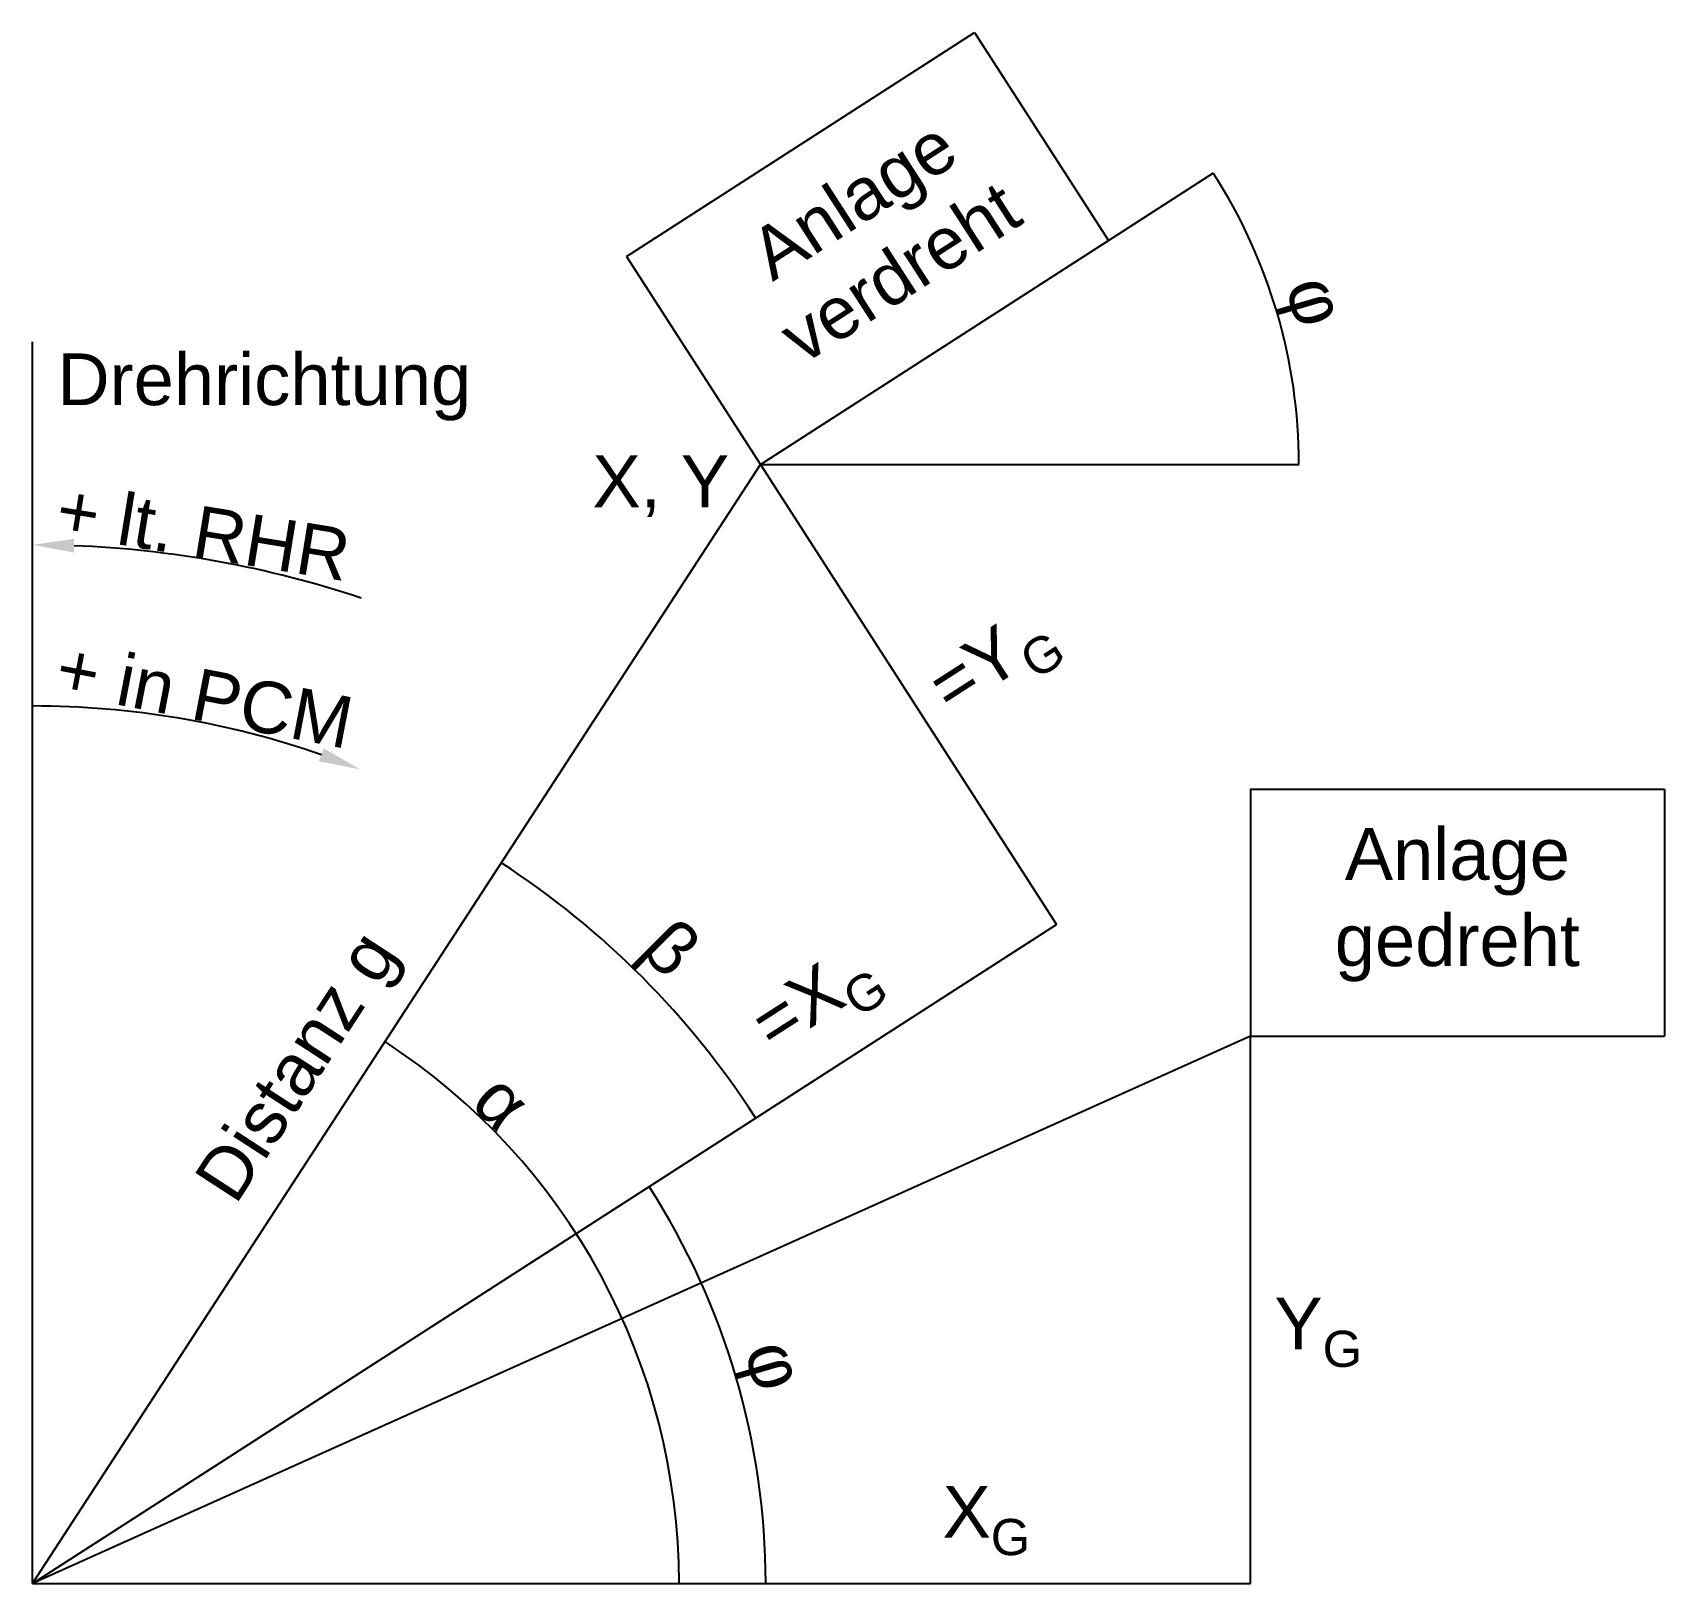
# Model space of a CAD drawing. Header units: millimetres. Extents: x 0 to 7884, y 0 to 7495.
import ezdxf

# ---------------------------------------------------------------- set-up
doc = ezdxf.new("R2010")
doc.units = ezdxf.units.MM
doc.styles.get("Standard").update_dxf_attribs({"font": 'arial.ttf'})
doc.dimstyles.new('ISO-25', dxfattribs={"dimtxt": 2.5, "dimasz": 2.5, "dimexe": 1.25, "dimexo": 0.625, "dimtad": 1, "dimtxsty": 'Standard', "dimcen": 2.5, "dimadec": 0, "dimazin": 0, "dimtfac": 1, "dimtmove": 0, "dimatfit": 3, "dimfxl": 1, "dimarcsym": 0})

# ---------------------------------------------------------------- blocks, each defined once
blk = doc.blocks.new('*D1')
at = {"color": 0, "lineweight": -2, "transparency": 16777216}
blk.add_arc((0, 0), 4154.2, 32.80448, 56.93569, dxfattribs=at)
at = {"color": 0, "transparency": 16777216}
for points in [[(2266.7, 3481.8), (2266.2, 3481.1), (2264.4, 3482.8)], [(3491.4, 2250.4), (3492.1, 2250.9), (3493.1, 2248.5)]]:
    blk.add_solid(points, dxfattribs=at)
at = {"layer": 'Defpoints', "color": 0, "transparency": 16777216}
for p in [(3516, 5408), (4947.2, 3184.6), (3143, 2716.5), (0, 0), (0, 0)]:
    blk.add_point(p, dxfattribs=at)
at = {"color": 0, "transparency": 16777216, "insert": (3059.3, 3045.4), "char_height": 250, "attachment_point": 5, "rotation": 314.87009}
blk.add_mtext('β', dxfattribs=at)
blk = doc.blocks.new('*D2')
at = {"color": 0, "lineweight": -2, "transparency": 16777216}
blk.add_arc((0, 0), 3122.9, 0.04587, 56.92431, dxfattribs=at)
at = {"color": 0, "transparency": 16777216}
for points in [[(1704.6, 2617.2), (1704.1, 2616.5), (1702.2, 2618.2)], [(3122.5, 2.5), (3123.3, 2.5), (3122.9, 0)]]:
    blk.add_solid(points, dxfattribs=at)
at = {"layer": 'Defpoints', "color": 0, "transparency": 16777216}
for p in [(3516, 5408), (2953, 1016.2), (0, 0), (0, 0), (5883.6, 0)]:
    blk.add_point(p, dxfattribs=at)
at = {"color": 0, "transparency": 16777216, "insert": (2267.5, 2329.1), "char_height": 250, "attachment_point": 5, "rotation": 315.76733}
blk.add_mtext('α', dxfattribs=at)
blk = doc.blocks.new('*D3')
at = {"color": 0, "lineweight": -2, "transparency": 16777216}
blk.add_arc((0, 0), 3542, 0.04044, 32.72956, dxfattribs=at)
at = {"color": 0, "transparency": 16777216}
for points in [[(2980, 1915.3), (2979.3, 1914.8), (2978.3, 1917.2)], [(3541.6, 2.5), (3542.4, 2.5), (3542, 0)]]:
    blk.add_solid(points, dxfattribs=at)
at = {"layer": 'Defpoints', "color": 0, "transparency": 16777216}
for p in [(4947.2, 3184.6), (3477.8, 671.2), (0, 0), (0, 0), (5883.6, 0)]:
    blk.add_point(p, dxfattribs=at)
at = {"color": 0, "transparency": 16777216, "insert": (3552, 1044.4), "char_height": 250, "attachment_point": 5, "rotation": 286.385}
blk.add_mtext('φ', dxfattribs=at)
blk = doc.blocks.new('*D4')
at = {"color": 0, "lineweight": -2, "transparency": 16777216}
for p, q in [((5198.2, 6490.9), (5705, 6817.1)), ((5198.3, 5408), (6119.3, 5408))]:
    blk.add_line(p, q, dxfattribs=at)
blk.add_arc((3516, 5408), 2602, 0.05505, 32.71495, dxfattribs=at)
at = {"color": 0, "transparency": 16777216}
for points in [[(5705.6, 6814.5), (5704.9, 6814.1), (5703.9, 6816.4)], [(6117.6, 5410.5), (6118.4, 5410.5), (6118, 5408)]]:
    blk.add_solid(points, dxfattribs=at)
at = {"layer": 'Defpoints', "color": 0, "transparency": 16777216}
for p in [(5197.7, 6490.5), (6070.9, 5901.1), (3516, 5408), (3516, 5408), (5197.7, 5408)]:
    blk.add_point(p, dxfattribs=at)
at = {"color": 0, "transparency": 16777216, "insert": (6166.2, 6187.2), "char_height": 250, "attachment_point": 5, "rotation": 286.385}
blk.add_mtext('φ', dxfattribs=at)
blk = doc.blocks.new('*D10')
at = {"color": 0, "lineweight": -2, "transparency": 16777216}
blk.add_arc((0, 0), 5019.4, 71.55804, 87.71688, dxfattribs=at)
at = {"color": 0, "transparency": 16777216}
blk.add_solid([(199.3, 4982.1), (200.6, 5048.7), (0, 5019.4)], dxfattribs=at)
at = {"layer": 'Defpoints', "color": 0, "transparency": 16777216}
for p in [(0, 6000), (1764.3, 5290.8), (1068.8, 4904.3), (0, 0), (0, 0)]:
    blk.add_point(p, dxfattribs=at)
at = {"color": 0, "transparency": 16777216, "insert": (824.6, 5079.7), "char_height": 250, "attachment_point": 5, "rotation": 350.77902}
blk.add_mtext('+ lt. RHR', dxfattribs=at)
blk = doc.blocks.new('_None')
blk = doc.blocks.new('*D14')
at = {"color": 0, "lineweight": -2, "transparency": 16777216}
blk.add_arc((0, 0), 4240.6, 70.79455, 90, dxfattribs=at)
at = {"color": 0, "transparency": 16777216}
blk.add_solid([(1406.7, 4035.8), (1383.3, 3973.4), (1582.2, 3934.4)], dxfattribs=at)
at = {"layer": 'Defpoints', "color": 0, "transparency": 16777216}
for p in [(0, 6000), (2245.3, 5583.2), (1069.3, 4103.6), (0, 0), (0, 0)]:
    blk.add_point(p, dxfattribs=at)
at = {"color": 0, "transparency": 16777216, "insert": (830.5, 4290.9), "char_height": 250, "attachment_point": 5, "rotation": 349.04603}
blk.add_mtext('+ in PCM', dxfattribs=at)

msp = doc.modelspace()

# ---------------------------------------------------------------- linework, layer by layer
at = {"color": 2}
for p, q in [((2869.366, 6412.534), (4551.066, 7495.07)), ((4551.066, 7495.07), (5197.7, 6490.536)), ((3516, 5408), (5197.7, 6490.536)), ((2869.366, 6412.534), (3516, 5408))]:
    msp.add_line(p, q, dxfattribs=at)
at = {"color": 4}
msp.add_line((0, 0), (0, 6000), dxfattribs=at)
at = {"color": 1}
for p, q in [((0, 0), (3516, 5408)), ((3516, 5408), (4947.231, 3184.608)), ((3516, 5408), (5197.7, 5408)), ((0, 0), (4947.231, 3184.608))]:
    msp.add_line(p, q, dxfattribs=at)
at = {"color": 3}
for p, q in [((5883.606, 3838.884), (5883.606, 2644.219)), ((5883.606, 3838.884), (7883.606, 3838.884)), ((7883.606, 3838.884), (7883.606, 2644.219)), ((5883.606, 2644.219), (7883.606, 2644.219))]:
    msp.add_line(p, q, dxfattribs=at)
at = {"color": 6}
for p, q in [((5883.606, 2644.219), (0, 0)), ((5883.606, 0), (5883.606, 2644.219)), ((0, 0), (5883.606, 0))]:
    msp.add_line(p, q, dxfattribs=at)

# ---------------------------------------------------------------- texts
at = {"color": 2, "insert": (4078.097, 6511.865), "char_height": 250, "width": 520.58543, "attachment_point": 5, "rotation": 32.77}
msp.add_mtext('Anlage \\Pverdreht', dxfattribs=at)
at = {"color": 4, "insert": (1119.377, 5781.914), "char_height": 250, "width": 520.58543, "attachment_point": 5}
msp.add_mtext('Drehrichtung', dxfattribs=at)
at = {"color": 1, "insert": (2704.952, 5451.259), "char_height": 250, "width": 821.5174, "attachment_point": 1}
msp.add_mtext('\\A1;X, Y', dxfattribs=at)
at = {"color": 1, "char_height": 250, "attachment_point": 1}
for s, insert, width, rotation in [('\\A1;=Y{\\H0.7x;\\S^ G;}', (4297.179, 4408.622), 520.58543, 32.77), ('\\A1;Distanz g', (770.691, 1960.03), 2145.2314, 56.9701745), ('\\A1;=X{\\H0.7x;\\S^ G;}', (3441.56, 2775.916), 520.58543, 32.77)]:
    msp.add_mtext(s, dxfattribs=dict(at, insert=insert, width=width, rotation=rotation))
at = {"color": 3, "insert": (6883.606, 3278.996), "char_height": 250, "width": 1747.24146, "attachment_point": 5}
msp.add_mtext('Anlage \\Pgedreht', dxfattribs=at)
at = {"color": 6, "char_height": 250, "width": 520.58543, "attachment_point": 1}
for s, insert in [('\\A1;Y{\\H0.7x;\\S^ G;}', (5999.53, 1381.065)), ('\\A1;X{\\H0.7x;\\S^ G;}', (4396.35, 471.323))]:
    msp.add_mtext(s, dxfattribs=dict(at, insert=insert))

# ---------------------------------------------------------------- dimensions: what is measured, and where the dimension line sits
at = {"color": 1}
for base, line1, line2, text, picture, middle in [((6070.89, 5901.073), ((3516, 5408), (5197.7, 5408)), ((3516, 5408), (5197.7, 6490.536)), 'φ', '*D4', (6166.177, 6187.236)), ((3142.974, 2716.46), ((0, 0), (4947.231, 3184.608)), ((0, 0), (3516, 5408)), 'β', '*D1', (3059.258, 3045.416)), ((3477.83, 671.194), ((0, 0), (5883.606, 0)), ((0, 0), (4947.231, 3184.608)), 'φ', '*D3', (3551.974, 1044.393))]:
    dim = msp.add_angular_dim_2l(base=base, line1=line1, line2=line2, text=text, dimstyle='ISO-25', override={"dimtxt": 250, "dimtxsty": 'Standard'}, dxfattribs=at)
    dim.commit()
    dim.dimension.update_dxf_attribs({"geometry": picture, "text_midpoint": middle})
at = {"color": 4}
for base, line1, text, override, picture, middle in [((1068.827, 4904.289), ((0, 0), (1764.323, 5290.812)), '+ lt. RHR', {"dimtxt": 250, "dimasz": 200, "dimblk1": 'None', "dimsah": 1}, '*D10', (824.644, 5079.724)), ((1069.312, 4103.6), ((0, 0), (2245.347, 5583.242)), '+ in PCM', {"dimtxt": 250, "dimasz": 200, "dimblk2": 'None', "dimsah": 1}, '*D14', (830.488, 4290.891))]:
    dim = msp.add_angular_dim_2l(base=base, line1=line1, line2=((0, 0), (0, 6000)), text=text, dimstyle='ISO-25', override=override, dxfattribs=at)
    dim.commit()
    dim.dimension.update_dxf_attribs({"geometry": picture, "text_midpoint": middle})
at = {"color": 1}
dim = msp.add_angular_dim_2l(base=(2952.957, 1016.211), line1=((0, 0), (5883.606, 0)), line2=((0, 0), (3516, 5408)), text='α', dimstyle='ISO-25', override={"dimtxt": 250, "dimtxsty": 'Standard'}, dxfattribs=at)
dim.commit()
dim.dimension.update_dxf_attribs({"geometry": '*D2', "text_midpoint": (2178.468, 2237.614), "dimtype": 162})

doc.saveas('drawing.dxf')
